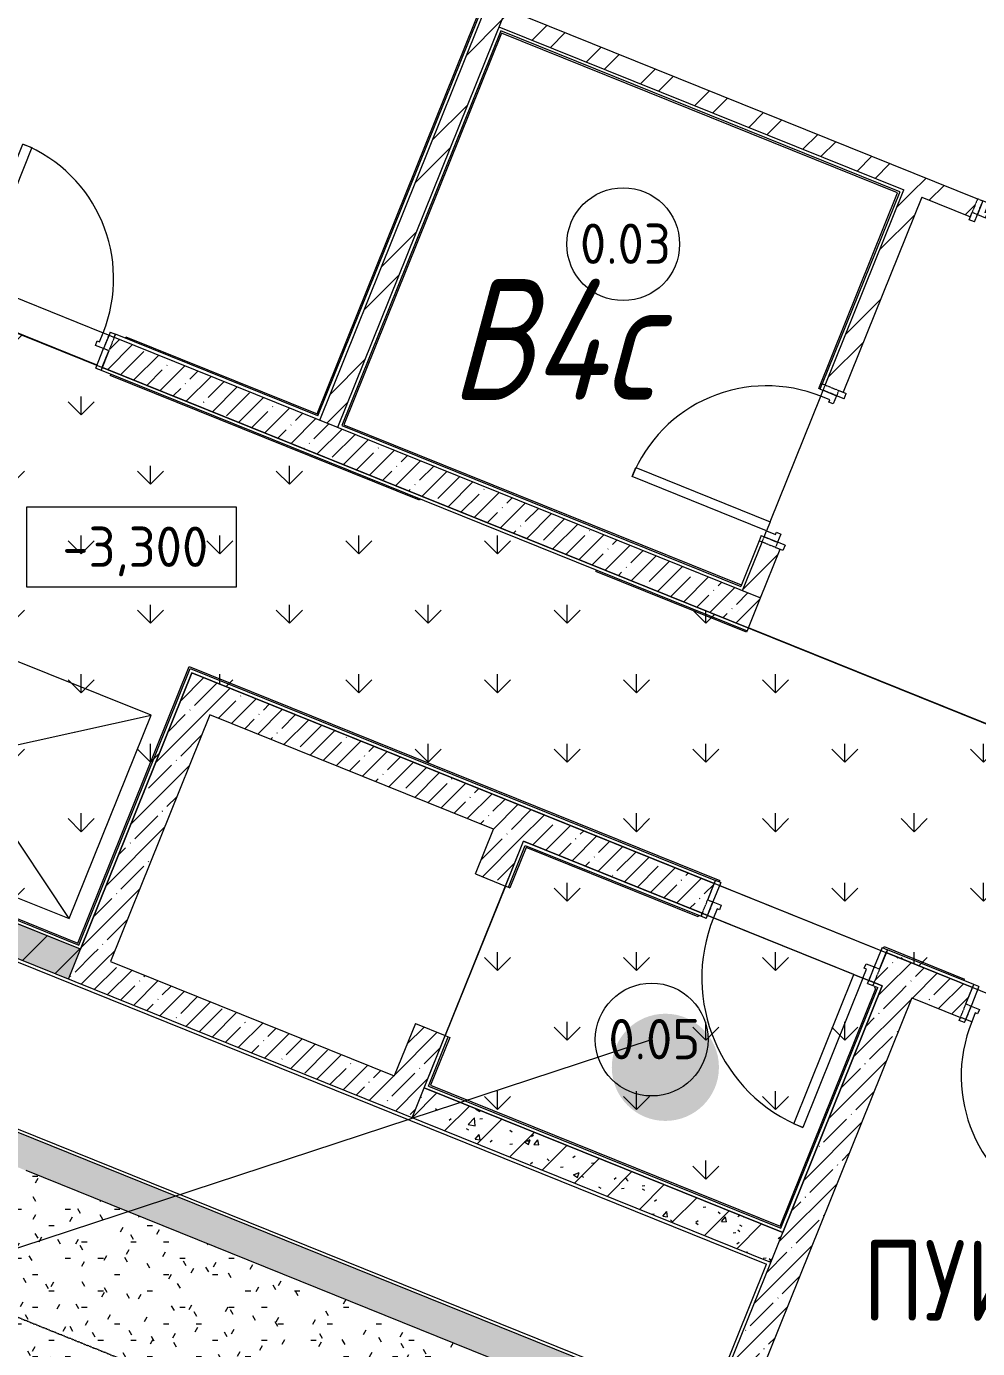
# Model space of a CAD drawing. Header units: millimetres. Extents: x -584918 to 2941280, y 3000189 to 4229862.
# Drawn here: x -414541 to -408636, y 3491043 to 3499246 of the extents above; entities that cross this region are included whole.
import ezdxf

# ---------------------------------------------------------------- set-up
doc = ezdxf.new("R2010")
doc.units = ezdxf.units.MM
doc.linetypes.add('ASVP_Линия разреза', pattern=[20, 0, -10, 0, -10])
doc.linetypes.add('ASVP_Невидимые', pattern=[5, 3, -2])
for name, color, linetype, lineweight in [('Аннотация', 7, 'Continuous', 0), ('Двери', 7, 'Continuous', 0), ('Линии', 7, 'Continuous', 0), ('Марки помещений', 7, 'Continuous', 0), ('Обобщенные модели', 7, 'Continuous', 0), ('Отметки', 7, 'Continuous', 0), ('Перекрытие', 7, 'Continuous', 0), ('Разрезы', 7, 'Continuous', 0), ('Стены внутренние', 7, 'Continuous', 0), ('Стены несущие', 7, 'Continuous', 0), ('Стены отделка', 7, 'Continuous', 0), ('Стены перегородки', 7, 'Continuous', 0), ('Стены штриховка', 7, 'Continuous', 0), ('Узлы', 7, 'Continuous', 0), ('экспертиза ДУ', 1, 'Continuous', 0), ('экспертиза ДУ категории', 1, 'Continuous', 0), ('экспертиза условные обозначения', 1, 'Continuous', 0)]:
    doc.layers.add(name, color=color, linetype=linetype, lineweight=lineweight)
doc.styles.add('GOST Common_2', font='', dxfattribs={"height": 500})
doc.styles.add('GOST Common_5', font='', dxfattribs={"width": 0.9, "height": 500})
doc.styles.add('mytext', font='isocpeur.ttf', dxfattribs={"width": 0.8, "oblique": 14.999978})
doc.styles.get('GOST Common_2').set_extended_font_data('GOST Common')
doc.styles.get('GOST Common_5').set_extended_font_data('GOST Common')
pattern_1 = [(45, (-434112.28, 3473620.18), (-114.04925, 114.04925), []), (45, (-433998.23, 3473620.18), (-114.04925, 114.04925), [201.612, -40.322, 3.353, -36.97])]
pattern_2 = [(45, (-434112.28, 3473620.18), (-235.7317, 235.7317), []), (45, (-433955.12, 3473620.18), (-235.7317, 235.7317), [])]
pattern_3 = [(45, (-434112.28, 3473620.18), (-141.4214, 141.4214), [])]
pattern_4 = [(50, (-434112.28, 3473620.18), (364.368, -31.8783), [38.1, -419.1]), (355, (-434112.28, 3473620.2), (-70.486, 382.1133), [30.48, -335.28]), (100.451, (-434081.9, 3473617.53), (293.885, 350.2334), [32.38, -356.18]), (46.184, (-434112.28, 3473721.8), (542.1585, -84.086), [57.15, -628.65]), (96.636, (-434067.1, 3473714.8), (474.805, 494.8554), [48.57, -534.27]), (351.184, (-434112.3, 3473721.8), (474.81, 494.85), [45.72, -502.92]), (21, (-434061.48, 3473696.38), (303.2285, -204.5305), [38.1, -419.1]), (326, (-434061.48, 3473696.4), (123.604, 368.376), [30.48, -335.28]), (71.451, (-434036.2, 3473679.34), (426.834, 163.8427), [32.38, -356.18]), (37.5, (-434112.28, 3473620.18), (6.17665, 169.11015), [16.764, -314.452, 16.764, -323.596, -336.55]), (37.5, (-434112.28, 3473620.18), (6.17665, 169.11015), [-671.576, 16.764, -319.786]), (7.5, (-434112.28, 3473620.18), (133.6389, 200.3615), [16.764, -177.292, 16.764, -306.832, -128.27]), (7.5, (-434112.28, 3473620.18), (133.6389, 200.3615), [-517.652, 16.764, -111.506]), (327.5, (-434225.56, 3473620.18), (271.1818, -11.45836), [16.764, -110.236, 16.764, -379.476, -525.78]), (327.5, (-434225.56, 3473620.18), (271.1818, -11.45836), [-523.24, 16.764, -509.016]), (317.5, (-434276.36, 3473620.18), (296.2585, 50.8528), [16.764, -148.336, 16.764, -246.38, -373.38]), (317.5, (-434276.36, 3473620.18), (296.2585, 50.8528), [-428.244, 16.764, -356.616])]
pattern_5 = [(90, (-460324.96, 3463644.8), (-431.0523, 431.0523), [114.3, -747.8046]), (45, (-460324.96, 3463644.8), (-431.0523, 431.0523), [114.3, -495.3]), (135, (-460324.96, 3463644.8), (-431.0523, -431.0523), [114.3, -495.3])]

# ---------------------------------------------------------------- blocks, each defined once
blk = doc.blocks.new('ASVP_ДверьПротивопожарнаяСтальная_1 полотно - EI30 1000х2000h_полотно_ Г Пр _925 в свету_-7408148-АР Этаж 00')
at = {"layer": 'Двери', "lineweight": 18}
for p, q in [((-500, 1100), (-440, 1100)), ((-500, 100), (-500, 1100)), ((-440, 1100), (-440, 100)), ((-540, 100), (-500, 100)), ((-540, 10), (-540, 100)), ((-440, 100), (-500, 100)), ((-500, 100), (-500, 40)), ((500, 100), (540, 100)), ((500, 40), (500, 100)), ((540, 100), (540, 10)), ((-485, 10), (-540, 10)), ((-500, 40), (-485, 40)), ((-485, 40), (-485, 10)), ((485, 40), (500, 40)), ((485, 10), (485, 40)), ((540, 10), (485, 10))]:
    blk.add_line(p, q, dxfattribs=at)
at = {"layer": 'Двери', "linetype": 'ASVP_Невидимые', "lineweight": 18}
for p, q in [((-575, 100), (-540, 100)), ((-575, 10), (-575, 100)), ((-540, 100), (-540, 10)), ((540, 100), (575, 100)), ((540, 10), (540, 100)), ((575, 100), (575, 10)), ((-540, 10), (-575, 10)), ((575, 10), (540, 10))]:
    blk.add_line(p, q, dxfattribs=at)
at = {"layer": 'Двери'}
blk.add_arc((-500, 100), 1000, 0, 90, dxfattribs=at)
blk = doc.blocks.new('ASVP_ДверьСтальная_1 полотно - Внутренняя 900х2000h_полотно_ Г Пр _825 в свету_-7461684-АР Этаж 00')
at = {"layer": 'Двери', "lineweight": 18}
for p, q in [((-450, 1000), (-390, 1000)), ((-450, 100), (-450, 1000)), ((-390, 1000), (-390, 100)), ((-490, 100), (-450, 100)), ((-490, 10), (-490, 100)), ((-390, 100), (-450, 100)), ((-450, 100), (-450, 40)), ((450, 100), (490, 100)), ((450, 40), (450, 100)), ((490, 100), (490, 10)), ((-435, 10), (-490, 10)), ((-450, 40), (-435, 40)), ((-435, 40), (-435, 10)), ((435, 40), (450, 40)), ((435, 10), (435, 40)), ((490, 10), (435, 10))]:
    blk.add_line(p, q, dxfattribs=at)
at = {"layer": 'Двери', "linetype": 'ASVP_Невидимые', "lineweight": 18}
for p, q in [((-525, 100), (-490, 100)), ((-525, 10), (-525, 100)), ((-490, 100), (-490, 10)), ((490, 100), (525, 100)), ((490, 10), (490, 100)), ((525, 100), (525, 10)), ((-490, 10), (-525, 10)), ((525, 10), (490, 10))]:
    blk.add_line(p, q, dxfattribs=at)
at = {"layer": 'Двери'}
blk.add_arc((-450, 100), 900, 0, 90, dxfattribs=at)
blk = doc.blocks.new('ASVP_ДверьСтальная_1 полотно - Внутренняя 900х2000h_полотно_ Г Л _825 в свету_-7461746-АР Этаж 00')
at = {"layer": 'Двери', "lineweight": 18}
for p, q in [((450, 960), (390, 960)), ((390, 960), (390, 60)), ((450, 60), (450, 960)), ((-450, 60), (-490, 60)), ((-490, 60), (-490, -30)), ((-450, 0), (-450, 60)), ((-435, 0), (-450, 0)), ((-435, -30), (-435, 0)), ((390, 60), (450, 60)), ((450, 0), (435, 0)), ((435, 0), (435, -30)), ((490, 60), (450, 60)), ((450, 60), (450, 0)), ((490, -30), (490, 60)), ((-490, -30), (-435, -30)), ((435, -30), (490, -30))]:
    blk.add_line(p, q, dxfattribs=at)
at = {"layer": 'Двери', "linetype": 'ASVP_Невидимые', "lineweight": 18}
for p, q in [((-490, 60), (-525, 60)), ((-525, 60), (-525, -30)), ((-490, -30), (-490, 60)), ((525, 60), (490, 60)), ((490, 60), (490, -30)), ((525, -30), (525, 60)), ((-525, -30), (-490, -30)), ((490, -30), (525, -30))]:
    blk.add_line(p, q, dxfattribs=at)
at = {"layer": 'Двери'}
blk.add_arc((450, 60), 900, 90, 180, dxfattribs=at)
blk = doc.blocks.new('ASVP_ДверьСтальная_1 полотно - Внутренняя 900х2000h_полотно_ Г Пр _825 в свету_-7461738-АР Этаж 00')
at = {"layer": 'Двери', "lineweight": 18}
for p, q in [((-450, 960), (-390, 960)), ((-450, 60), (-450, 960)), ((-390, 960), (-390, 60)), ((-490, 60), (-450, 60)), ((-490, -30), (-490, 60)), ((-390, 60), (-450, 60)), ((-450, 60), (-450, 0)), ((-450, 0), (-435, 0)), ((-435, 0), (-435, -30)), ((435, 0), (450, 0)), ((435, -30), (435, 0)), ((450, 60), (490, 60)), ((450, 0), (450, 60)), ((490, 60), (490, -30)), ((-435, -30), (-490, -30)), ((490, -30), (435, -30))]:
    blk.add_line(p, q, dxfattribs=at)
at = {"layer": 'Двери', "linetype": 'ASVP_Невидимые', "lineweight": 18}
for p, q in [((-525, 60), (-490, 60)), ((-525, -30), (-525, 60)), ((-490, 60), (-490, -30)), ((490, 60), (525, 60)), ((490, -30), (490, 60)), ((525, 60), (525, -30)), ((-490, -30), (-525, -30)), ((525, -30), (490, -30))]:
    blk.add_line(p, q, dxfattribs=at)
at = {"layer": 'Двери'}
blk.add_arc((-450, 60), 900, 0, 90, dxfattribs=at)
blk = doc.blocks.new('ASVP_ОТКОС_Оштукатуривание дверного откоса - Оштукатуривание дверного откоса-5867985-АР Этаж 00')
at = {"layer": 'Обобщенные модели'}
for p, q in [((-575, 0), (-575, 130)), ((-540, 0), (-540, 130)), ((540, 0), (540, 130)), ((575, 130), (575, 0)), ((-540, 0), (-575, 0)), ((540, 0), (575, 0))]:
    blk.add_line(p, q, dxfattribs=at)
blk = doc.blocks.new('ASVP_ОТКОС_Оштукатуривание дверного откоса - Оштукатуривание дверного откоса-6302083-АР Этаж 00')
at = {"layer": 'Обобщенные модели'}
for p, q in [((-575, 0), (-575, 20)), ((-540, 0), (-575, 0)), ((-540, 0), (-540, 20)), ((540, 0), (540, 20)), ((540, 0), (575, 0)), ((575, 20), (575, 0))]:
    blk.add_line(p, q, dxfattribs=at)
blk = doc.blocks.new('ASVP_ОТКОС_Оштукатуривание дверного откоса - Оштукатуривание дверного откоса-V10-АР Этаж 00')
at = {"layer": 'Обобщенные модели'}
for p, q in [((-525, 0), (-525, 130)), ((-490, 0), (-490, 130)), ((490, 0), (490, 130)), ((525, 130), (525, 0)), ((-490, 0), (-525, 0)), ((490, 0), (525, 0))]:
    blk.add_line(p, q, dxfattribs=at)
blk = doc.blocks.new('ASVP_ОТКОС_Оштукатуривание дверного откоса - Оштукатуривание дверного откоса-V11-АР Этаж 00')
at = {"layer": 'Обобщенные модели'}
for p, q in [((-525, 0), (-525, 20)), ((-490, 0), (-525, 0)), ((-490, 0), (-490, 20)), ((490, 0), (490, 20)), ((490, 0), (525, 0)), ((525, 20), (525, 0))]:
    blk.add_line(p, q, dxfattribs=at)
blk = doc.blocks.new('ASVP_ОТКОС_Оштукатуривание дверного откоса - Оштукатуривание дверного откоса-7461743-АР Этаж 00')
at = {"layer": 'Обобщенные модели'}
for p, q in [((-525, 0), (-525, 50)), ((-490, 0), (-525, 0)), ((-490, 0), (-490, 50)), ((490, 0), (490, 50)), ((490, 0), (525, 0)), ((525, 50), (525, 0))]:
    blk.add_line(p, q, dxfattribs=at)
blk = doc.blocks.new('ASVP_Марка_Помещение_ОдноЗначение - Номер-684784-АР Этаж 00')
at = {"layer": 'Марки помещений'}
blk.add_circle((0, 0), 3.5, dxfattribs=at)
blk = doc.blocks.new('Высотные отметки - Рамка-5093-АР Этаж 00')
at = {"layer": 'Аннотация'}
for p, q in [((-6.5, 0), (-6.5, 5)), ((-6.5, 5), (6.5, 5)), ((6.5, 5), (6.5, 0)), ((6.5, 0), (-6.5, 0))]:
    blk.add_line(p, q, dxfattribs=at)

msp = doc.modelspace()

# ---------------------------------------------------------------- hatches: boundary and pattern name
at = {"layer": 'Стены внутренние'}
h = msp.add_hatch(dxfattribs=at)
h.set_pattern_fill('FP_6', color=256, style=0, pattern_type=2)
h.set_pattern_definition(pattern_2)
h.paths.add_polyline_path([(-412608.988, 3496758.309), (-410590.596, 3501766.911), (-410701.898, 3501811.764), (-412720.29, 3496803.162), (-412717.558, 3496802.061)])
h = msp.add_hatch(dxfattribs=at)
h.set_pattern_fill('FP_6', color=256, style=0, pattern_type=2)
h.set_pattern_definition(pattern_2)
h.paths.add_polyline_path([(-407498.359, 3497588.231), (-407453.506, 3497699.533), (-407662.197, 3497783.633), (-407707.051, 3497672.33), (-407662.197, 3497654.255)])
h.paths.add_polyline_path([(-408680.945, 3498064.795), (-408636.092, 3498176.098), (-411562.414, 3499355.362), (-411607.268, 3499244.059), (-408876.178, 3498143.471)])
h = msp.add_hatch(dxfattribs=at)
h.set_pattern_fill('FP_6', color=256, style=0, pattern_type=2)
h.set_pattern_definition(pattern_2)
h.paths.add_polyline_path([(-409984.109, 3495700.522), (-409862.632, 3496001.966), (-409973.934, 3496046.819), (-410095.412, 3495745.375)])
h.paths.add_polyline_path([(-409470.167, 3496975.86), (-408982.389, 3498186.273), (-409093.691, 3498231.126), (-409581.469, 3497020.714), (-409497.993, 3496987.074)])
h = msp.add_hatch(dxfattribs=at)
h.set_pattern_fill('FP_8', color=256, style=0, pattern_type=2)
h.set_pattern_definition(pattern_1)
h.paths.add_polyline_path([(-410058.865, 3495515.018), (-409984.109, 3495700.522), (-413995.629, 3497317.104), (-414070.384, 3497131.601), (-410796.868, 3495812.422)])
h.paths.add_polyline_path([(-415044.279, 3497524.066), (-414969.524, 3497709.569), (-414992.712, 3497718.914), (-415067.467, 3497533.41)])
h = msp.add_hatch(dxfattribs=at)
h.set_pattern_fill('FP_8', color=256, style=0, pattern_type=2)
h.set_pattern_definition(pattern_1)
h.paths.add_polyline_path([(-406529.032, 3488917.452), (-406454.277, 3489102.955), (-406936.587, 3489297.319), (-407011.342, 3489111.815), (-406640.335, 3488962.305)])
h.paths.add_polyline_path([(-408402.621, 3489672.48), (-408327.865, 3489857.984), (-422489, 3495564.709), (-422563.755, 3495379.206), (-408421.171, 3489679.955)])
h.paths.add_polyline_path([(-423537.65, 3495771.671), (-423462.895, 3495957.174), (-426804.042, 3497303.607), (-426878.797, 3497118.103), (-423539.729, 3495772.509)])
h = msp.add_hatch(dxfattribs=at)
h.set_pattern_fill('FP_4', color=256, style=0, pattern_type=2)
h.set_pattern_definition(pattern_3)
h.paths.add_polyline_path([(-414279.768, 3493334.657), (-414205.013, 3493520.16), (-420819.99, 3496185.898), (-420894.746, 3496000.394), (-414638.248, 3493479.119)])
h.paths.add_polyline_path([(-421868.64, 3496392.859), (-421793.885, 3496578.363), (-421903.419, 3496622.503), (-421978.175, 3496437)])
h = msp.add_hatch(dxfattribs=at)
h.set_pattern_fill('FP_5', color=256, style=0, pattern_type=2)
h.set_pattern_definition(pattern_4)
h.paths.add_polyline_path([(-414279.768, 3493334.657), (-414205.013, 3493520.16), (-420819.99, 3496185.898), (-420894.746, 3496000.394), (-414638.248, 3493479.119)])
h.paths.add_polyline_path([(-421868.64, 3496392.859), (-421793.885, 3496578.363), (-421903.419, 3496622.503), (-421978.175, 3496437)])
h = msp.add_hatch(dxfattribs=at)
h.set_pattern_fill('FP_8', color=256, style=0, pattern_type=2)
h.set_pattern_definition(pattern_1)
h.paths.add_polyline_path([(-414019.509, 3493445.405), (-413328.023, 3495161.315), (-413513.527, 3495236.07), (-414205.013, 3493520.16), (-414107.31, 3493480.788)])
h = msp.add_hatch(dxfattribs=at)
h.set_pattern_fill('FP_8', color=256, style=0, pattern_type=2)
h.set_pattern_definition(pattern_1)
h.paths.add_polyline_path([(-409043.439, 3493219.063), (-408968.684, 3493404.567), (-409203.765, 3493499.301), (-409278.52, 3493313.797), (-409228.943, 3493293.818)])
h.paths.add_polyline_path([(-410345.167, 3493743.64), (-410270.412, 3493929.143), (-413328.023, 3495161.315), (-413402.778, 3494975.811), (-410796.868, 3493925.668)])
h = msp.add_hatch(dxfattribs=at)
h.set_pattern_fill('FP_8', color=256, style=0, pattern_type=2)
h.set_pattern_definition(pattern_1)
h.paths.add_polyline_path([(-412071.719, 3492660.475), (-411940.897, 3492985.107), (-412126.401, 3493059.862), (-412257.223, 3492735.23)])
h.paths.add_polyline_path([(-411567.121, 3493912.625), (-411454.988, 3494190.881), (-411640.492, 3494265.636), (-411752.625, 3493987.381)])
h = msp.add_hatch(dxfattribs=at)
h.set_pattern_fill('FP_8', color=256, style=0, pattern_type=2)
h.set_pattern_definition(pattern_1)
h.paths.add_polyline_path([(-412146.474, 3492474.971), (-412071.719, 3492660.475), (-414205.013, 3493520.16), (-414279.768, 3493334.657)])
h = msp.add_hatch(dxfattribs=at)
h.set_pattern_fill('FP_8', color=256, style=0, pattern_type=2)
h.set_pattern_definition(pattern_1)
h.paths.add_polyline_path([(-407281.153, 3492508.888), (-407206.398, 3492694.392), (-407693.345, 3492890.624), (-407768.101, 3492705.12), (-407466.657, 3492583.643)])
h.paths.add_polyline_path([(-408741.996, 3493097.586), (-408667.24, 3493283.089), (-408968.684, 3493404.567), (-409043.439, 3493219.063), (-408876.178, 3493151.659)])
h = msp.add_hatch(dxfattribs=at)
h.set_pattern_fill('FP_8', color=256, style=0, pattern_type=2)
h.set_pattern_definition(pattern_1)
h.paths.add_polyline_path([(-410108.702, 3490575.634), (-409043.439, 3493219.063), (-409228.943, 3493293.818), (-410294.205, 3490650.389), (-410143.362, 3490589.602)])
h = msp.add_hatch(dxfattribs=at)
h.set_pattern_fill('FP_4', color=256, style=0, pattern_type=2)
h.set_pattern_definition(pattern_3)
h.paths.add_polyline_path([(-409920.429, 3491577.908), (-409845.674, 3491763.412), (-412071.719, 3492660.475), (-412146.474, 3492474.971), (-410796.868, 3491931.1)])
h = msp.add_hatch(dxfattribs=at)
h.set_pattern_fill('FP_5', color=256, style=0, pattern_type=2)
h.set_pattern_definition(pattern_4)
h.paths.add_polyline_path([(-409920.429, 3491577.908), (-409845.674, 3491763.412), (-412071.719, 3492660.475), (-412146.474, 3492474.971), (-410796.868, 3491931.1)])
at = {"layer": 'Узлы'}
h = msp.add_hatch(dxfattribs=at)
h.set_pattern_fill('FP_9', color=256, style=0, pattern_type=2)
h.set_pattern_definition([(0, (-434112.28, 3473620.18), (406.4, 101.6), [33.528, -271.272, 33.528, -271.272, -1625.6]), (0, (-434112.28, 3473620.18), (406.4, 101.6), [-609.6, 33.528, -576.072, 33.528, -271.272, -711.2]), (0, (-434112.28, 3473620.18), (406.4, 101.6), [-1524, 33.528, -169.672, 33.528, -474.472]), (120, (-433959.88, 3473670.98), (-291.18818, 301.15272), [33.528, -271.272, 33.528, -271.272, -1625.6]), (120, (-433959.88, 3473670.98), (-291.18818, 301.15272), [-609.6, 33.528, -576.072, 33.528, -271.272, -711.2]), (120, (-433959.88, 3473670.98), (-291.18818, 301.15272), [-1524, 33.528, -169.672, 33.528, -474.472]), (240, (-433909.08, 3473874.18), (-115.21182, -402.75272), [33.528, -271.272, 33.528, -271.272, -1625.6]), (240, (-433909.08, 3473874.18), (-115.21182, -402.75272), [-609.6, 33.528, -576.072, 33.528, -271.272, -711.2]), (240, (-433909.08, 3473874.18), (-115.21182, -402.75272), [-1524, 33.528, -169.672, 33.528, -474.472])])
h.paths.add_polyline_path([(-412043.875, 3487474.157), (-412083.341, 3488227.226), (-412251.741, 3488349.576), (-411942.742, 3488365.77), (-412096.455, 3488477.449), (-412138.539, 3489280.464), (-413741.454, 3489926.414), (-413696.601, 3490037.717), (-409145.466, 3488203.677), (-408532.473, 3489724.808), (-414542.796, 3492146.879), (-415813.635, 3488993.314), (-412600.367, 3487698.416)])
at = {"layer": 'экспертиза ДУ', "lineweight": 0}
h = msp.add_hatch(color=5, dxfattribs=at)
edge = h.paths.add_edge_path()
edge.add_arc((-410574.272, 3492787.893), 332.544, 0, 360)
at = {"layer": 'экспертиза условные обозначения'}
h = msp.add_hatch(dxfattribs=at)
h.set_pattern_fill('GRASS', color=3, scale=24)
h.set_pattern_definition(pattern_5)
h.paths.add_polyline_path([(-405235.767, 3493571.382), (-406996.253, 3489202.768), (-408387.531, 3489763.432), (-407206.398, 3492694.392), (-413513.527, 3495236.07), (-414205.013, 3493520.16), (-416338.306, 3494379.846), (-415646.82, 3496095.756), (-415832.324, 3496170.511), (-416523.81, 3494454.601), (-420812.707, 3496182.963), (-421903.419, 3496622.503), (-421339.017, 3498023.057), (-422455.778, 3498462.313), (-422306.267, 3498833.321), (-422408.294, 3498874.436), (-421847.63, 3500265.715)])
h = msp.add_hatch(dxfattribs=at)
h.set_pattern_fill('GRASS', color=4, scale=24)
h.set_pattern_definition(pattern_5)
h.paths.add_polyline_path([(-411454.988, 3494190.881), (-409228.943, 3493293.818), (-409845.674, 3491763.412), (-412071.719, 3492660.475)])

# ---------------------------------------------------------------- linework, layer by layer
at = {"layer": 'Линии'}
for p, q in [((-413767.387, 3494971.803), (-415608.512, 3495713.749)), ((-414275.723, 3493710.377), (-415608.512, 3495713.749)), ((-416116.848, 3494452.323), (-413767.387, 3494971.803)), ((-414275.723, 3493710.377), (-413767.387, 3494971.803)), ((-416116.848, 3494452.323), (-414275.723, 3493710.377)), ((-408532.473, 3489724.808), (-414542.796, 3492146.879))]:
    msp.add_line(p, q, dxfattribs=at)
at = {"layer": 'Перекрытие'}
for p, q in [((-414844.309, 3497659.11), (-414065.193, 3497345.138)), ((-414102.847, 3497144.683), (-415011.816, 3497510.983)), ((-409923.475, 3496172.034), (-409609.503, 3496951.15)), ((-408574.835, 3494916.976), (-410058.865, 3495515.018)), ((-411567.121, 3493912.625), (-411940.897, 3492985.107)), ((-410237.949, 3493916.061), (-409236.228, 3493512.383)), ((-409403.735, 3493364.257), (-410275.603, 3493715.606))]:
    msp.add_line(p, q, dxfattribs=at)
at = {"layer": 'Разрезы', "linetype": 'ASVP_Линия разреза'}
msp.add_line((-464163.063, 3511212.981), (-396351.646, 3483885.992), dxfattribs=at)
at = {"layer": 'Стены внутренние'}
for p, q in [((-412736.903, 3496842.201), (-410778.315, 3501702.4)), ((-411590.655, 3499205.021), (-412569.949, 3496774.921)), ((-409132.73, 3498214.513), (-411590.655, 3499205.021)), ((-409622.377, 3496999.464), (-409132.73, 3498214.513)), ((-413927.864, 3497311.359), (-413924.127, 3497320.634)), ((-413924.127, 3497320.634), (-412736.903, 3496842.201)), ((-414017.571, 3497088.755), (-414021.309, 3497079.48)), ((-412101.344, 3496305.763), (-414021.309, 3497079.48)), ((-409613.102, 3496995.726), (-409622.377, 3496999.464)), ((-412569.949, 3496774.921), (-410102.749, 3495780.676)), ((-412097.607, 3496315.038), (-412101.344, 3496305.763)), ((-411003.134, 3495873.982), (-411006.872, 3495864.707)), ((-410070.078, 3495487.193), (-411006.872, 3495864.707)), ((-410066.34, 3495496.468), (-410070.078, 3495487.193)), ((-414221.625, 3493559.199), (-413530.139, 3495275.109)), ((-413530.139, 3495275.109), (-410236.01, 3493947.625)), ((-416299.267, 3494396.458), (-414221.625, 3493559.199)), ((-411438.376, 3494151.842), (-411539.296, 3493901.412)), ((-410370.293, 3493721.421), (-411438.376, 3494151.842)), ((-410239.748, 3493938.349), (-410236.01, 3493947.625)), ((-411548.571, 3493905.15), (-411539.296, 3493901.412)), ((-410366.555, 3493730.696), (-410370.293, 3493721.421)), ((-409219.477, 3493527.196), (-409215.74, 3493536.471)), ((-409215.74, 3493536.471), (-408716.316, 3493335.21)), ((-409862.286, 3491802.451), (-409267.982, 3493277.206)), ((-409272.083, 3493289.64), (-409275.821, 3493280.365)), ((-409267.982, 3493277.206), (-409275.821, 3493280.365)), ((-408720.054, 3493325.935), (-408716.316, 3493335.21)), ((-411913.072, 3492973.893), (-412032.68, 3492677.087)), ((-411922.347, 3492977.631), (-411913.072, 3492973.893)), ((-412032.68, 3492677.087), (-409862.286, 3491802.451))]:
    msp.add_line(p, q, dxfattribs=at)
at = {"layer": 'Стены несущие'}
for p, q in [((-413995.629, 3497317.104), (-409984.109, 3495700.522)), ((-414070.384, 3497131.601), (-414029.269, 3497233.628)), ((-414070.384, 3497131.601), (-410058.865, 3495515.018)), ((-409920.429, 3491577.908), (-420894.746, 3496000.394)), ((-410058.865, 3495515.018), (-409984.109, 3495700.522)), ((-410294.205, 3490650.389), (-422351.951, 3495509.481)), ((-414205.013, 3493520.16), (-413513.527, 3495236.07)), ((-413513.527, 3495236.07), (-410270.412, 3493929.143)), ((-413402.778, 3494975.811), (-414019.509, 3493445.405)), ((-411640.492, 3494265.636), (-413402.778, 3494975.811)), ((-414205.013, 3493520.16), (-416338.306, 3494379.846)), ((-411752.625, 3493987.381), (-411640.492, 3494265.636)), ((-411567.121, 3493912.625), (-411454.988, 3494190.881)), ((-410345.167, 3493743.64), (-411454.988, 3494190.881)), ((-411752.625, 3493987.381), (-411567.121, 3493912.625)), ((-410311.527, 3493827.116), (-410270.412, 3493929.143)), ((-414019.509, 3493445.405), (-412257.223, 3492735.23)), ((-409244.88, 3493397.274), (-409203.765, 3493499.301)), ((-408667.24, 3493283.089), (-409203.765, 3493499.301)), ((-409845.674, 3491763.412), (-409228.943, 3493293.818)), ((-409228.943, 3493293.818), (-409278.52, 3493313.797)), ((-408708.356, 3493181.062), (-408667.24, 3493283.089)), ((-409043.439, 3493219.063), (-410108.702, 3490575.634)), ((-409043.439, 3493219.063), (-408741.996, 3493097.586)), ((-412126.401, 3493059.862), (-412257.223, 3492735.23)), ((-412126.401, 3493059.862), (-411940.897, 3492985.107)), ((-412071.719, 3492660.475), (-411940.897, 3492985.107)), ((-412071.719, 3492660.475), (-409845.674, 3491763.412)), ((-410294.205, 3490650.389), (-409920.429, 3491577.908))]:
    msp.add_line(p, q, dxfattribs=at)
at = {"layer": 'Стены отделка'}
for p, q in [((-412731.365, 3496829.188), (-410765.302, 3501707.937)), ((-411596.193, 3499218.034), (-412582.962, 3496769.384)), ((-409119.717, 3498220.051), (-411596.193, 3499218.034)), ((-409119.717, 3498220.051), (-409600.02, 3497028.189)), ((-413995.629, 3497317.104), (-413988.153, 3497335.655)), ((-412731.365, 3496829.188), (-413988.153, 3497335.655)), ((-414070.384, 3497131.601), (-414077.859, 3497113.05)), ((-414077.859, 3497113.05), (-410066.34, 3495496.468)), ((-409581.469, 3497020.714), (-409600.02, 3497028.189)), ((-412582.962, 3496769.384), (-410106.487, 3495771.401)), ((-420902.221, 3495981.843), (-409946.455, 3491566.833)), ((-409992.485, 3496054.294), (-410106.487, 3495771.401)), ((-409973.934, 3496046.819), (-409992.485, 3496054.294)), ((-422325.925, 3495520.556), (-410305.28, 3490676.415)), ((-410058.865, 3495515.018), (-410066.34, 3495496.468)), ((-414216.087, 3493546.186), (-413524.601, 3495262.096)), ((-413524.601, 3495262.096), (-410262.936, 3493947.694)), ((-416312.28, 3494390.921), (-414216.087, 3493546.186)), ((-411548.571, 3493905.15), (-411443.913, 3494164.855)), ((-411443.913, 3494164.855), (-410352.642, 3493725.089)), ((-410270.412, 3493929.143), (-410262.936, 3493947.694)), ((-411567.121, 3493912.625), (-411548.571, 3493905.15)), ((-410345.167, 3493743.64), (-410352.642, 3493725.089)), ((-409203.765, 3493499.301), (-409196.289, 3493517.851)), ((-408659.765, 3493301.64), (-409196.289, 3493517.851)), ((-409856.749, 3491789.438), (-409254.969, 3493282.743)), ((-409278.52, 3493313.797), (-409285.996, 3493295.247)), ((-409285.996, 3493295.247), (-409254.969, 3493282.743)), ((-408667.24, 3493283.089), (-408659.765, 3493301.64)), ((-412045.693, 3492671.55), (-411922.347, 3492977.631)), ((-411940.897, 3492985.107), (-411922.347, 3492977.631)), ((-412045.693, 3492671.55), (-409856.749, 3491789.438)), ((-410305.28, 3490676.415), (-409946.455, 3491566.833))]:
    msp.add_line(p, q, dxfattribs=at)
at = {"layer": 'Стены перегородки'}
for p, q in [((-412720.29, 3496803.162), (-410701.898, 3501811.764)), ((-410590.596, 3501766.911), (-412608.988, 3496758.309)), ((-411562.414, 3499355.362), (-408636.092, 3498176.098)), ((-411607.268, 3499244.059), (-409093.691, 3498231.126)), ((-409581.469, 3497020.714), (-409093.691, 3498231.126)), ((-408982.389, 3498186.273), (-409470.167, 3496975.86)), ((-408982.389, 3498186.273), (-408680.945, 3498064.795)), ((-408680.945, 3498064.795), (-408669.732, 3498092.621)), ((-409497.993, 3496987.074), (-409470.167, 3496975.86)), ((-410095.412, 3495745.375), (-409973.934, 3496046.819)), ((-409984.109, 3495700.522), (-409862.632, 3496001.966)), ((-409890.458, 3496013.179), (-409862.632, 3496001.966))]:
    msp.add_line(p, q, dxfattribs=at)
at = {"layer": 'Стены штриховка'}
for p, q in [((-414279.768, 3493334.657), (-414205.013, 3493520.16)), ((-412146.474, 3492474.971), (-412071.719, 3492660.475)), ((-409920.429, 3491577.908), (-409845.674, 3491763.412))]:
    msp.add_line(p, q, dxfattribs=at)
at = {"layer": 'экспертиза ДУ'}
msp.add_lwpolyline([(-493580.006, 3465722.029), (-410659.543, 3492960.041)], dxfattribs=at)
at = {"layer": 'экспертиза условные обозначения', "color": 3}
msp.add_lwpolyline([(-405235.767, 3493571.382), (-405235.767, 3493571.382), (-406996.253, 3489202.768), (-408387.531, 3489763.432), (-407206.398, 3492694.392), (-413513.527, 3495236.07), (-414205.013, 3493520.16), (-416338.306, 3494379.846), (-415646.82, 3496095.756), (-415832.324, 3496170.511), (-416523.81, 3494454.601), (-420812.707, 3496182.963), (-421903.419, 3496622.503), (-421339.017, 3498023.057), (-422455.778, 3498462.313), (-422306.267, 3498833.321), (-422408.294, 3498874.436), (-421847.63, 3500265.715), (-405235.767, 3493571.382)], dxfattribs=at)
at = {"layer": 'экспертиза условные обозначения', "color": 4}
msp.add_lwpolyline([(-411454.988, 3494190.881), (-409228.943, 3493293.818), (-409845.674, 3491763.412), (-412071.719, 3492660.475), (-411454.988, 3494190.881)], dxfattribs=at)

# ---------------------------------------------------------------- block references
at = {"layer": 'Двери'}
for name, p, rotation in [('ASVP_ДверьСтальная_1 полотно - Внутренняя 900х2000h_полотно_ Г Л _825 в свету_-7461746-АР Этаж 00', (-408171.571, 3497924.214), 338.0513009164575), ('ASVP_ДверьСтальная_1 полотно - Внутренняя 900х2000h_полотно_ Г Пр _825 в свету_-7461684-АР Этаж 00', (-414519.954, 3497420.585), 338.0513009164577), ('ASVP_ДверьСтальная_1 полотно - Внутренняя 900х2000h_полотно_ Г Пр _825 в свету_-7461738-АР Этаж 00', (-409722.051, 3496511.34), 68.05130091645749), ('ASVP_ДверьПротивопожарнаяСтальная_1 полотно - EI30 1000х2000h_полотно_ Г Пр _925 в свету_-7408148-АР Этаж 00', (-409774.466, 3493621.47), 158.0513009164568), ('ASVP_ДверьСтальная_1 полотно - Внутренняя 900х2000h_полотно_ Г Пр _825 в свету_-7461684-АР Этаж 00', (-408217.671, 3492994.105), 158.0513009164566)]:
    msp.add_blockref(name, p, dxfattribs=dict(at, rotation=rotation))
at = {"layer": 'Марки помещений', "xscale": 99.99999999999993, "yscale": 99.99999999999993, "zscale": 99.99999999999993}
for p in [(-410836.151, 3497894.969), (-410659.543, 3492960.041)]:
    msp.add_blockref('ASVP_Марка_Помещение_ОдноЗначение - Номер-684784-АР Этаж 00', p, dxfattribs=at)
at = {"layer": 'Обобщенные модели'}
for name, p, rotation in [('ASVP_ОТКОС_Оштукатуривание дверного откоса - Оштукатуривание дверного откоса-7461743-АР Этаж 00', (-408201.474, 3497850.012), 338.0513009164575), ('ASVP_ОТКОС_Оштукатуривание дверного откоса - Оштукатуривание дверного откоса-V11-АР Этаж 00', (-414475.101, 3497531.887), 158.0513009164575), ('ASVP_ОТКОС_Оштукатуривание дверного откоса - Оштукатуривание дверного откоса-V10-АР Этаж 00', (-414564.807, 3497309.283), 338.0513009164577), ('ASVP_ОТКОС_Оштукатуривание дверного откоса - Оштукатуривание дверного откоса-V11-АР Этаж 00', (-409796.252, 3496541.242), 248.0513009164573), ('ASVP_ОТКОС_Оштукатуривание дверного откоса - Оштукатуривание дверного откоса-7461743-АР Этаж 00', (-409647.849, 3496481.438), 68.05130091645749), ('ASVP_ОТКОС_Оштукатуривание дверного откоса - Оштукатуривание дверного откоса-5867985-АР Этаж 00', (-409729.613, 3493732.772), 158.0513009164568), ('ASVP_ОТКОС_Оштукатуривание дверного откоса - Оштукатуривание дверного откоса-6302083-АР Этаж 00', (-409819.319, 3493510.168), 338.0513009164566), ('ASVP_ОТКОС_Оштукатуривание дверного откоса - Оштукатуривание дверного откоса-V10-АР Этаж 00', (-408172.817, 3493105.407), 158.0513009164566), ('ASVP_ОТКОС_Оштукатуривание дверного откоса - Оштукатуривание дверного откоса-V11-АР Этаж 00', (-408262.524, 3492882.803), 338.0513009164564)]:
    msp.add_blockref(name, p, dxfattribs=dict(at, rotation=rotation))
at = {"layer": 'Отметки', "xscale": 99.99999999999993, "yscale": 99.99999999999993, "zscale": 99.99999999999993}
msp.add_blockref('Высотные отметки - Рамка-5093-АР Этаж 00', (-413889.231, 3495765.95), dxfattribs=at)

# ---------------------------------------------------------------- texts
at = {"layer": 'Аннотация', "insert": (-409348.45, 3491715.169), "char_height": 500, "width": 1320.37931, "attachment_point": 1, "style": 'GOST Common_5'}
msp.add_mtext('ПУИ', dxfattribs=at)
at = {"layer": 'Марки помещений', "char_height": 250, "width": 663.79725, "attachment_point": 1, "style": 'GOST Common_2'}
for s, insert in [('0.03', (-411104.808, 3498022.695)), ('0.05', (-410928.201, 3493087.766))]:
    msp.add_mtext(s, dxfattribs=dict(at, insert=insert))
at = {"layer": 'Отметки', "insert": (-414317.907, 3496142.657), "char_height": 250, "width": 1028.82257, "attachment_point": 1, "line_spacing_factor": 1.022761, "style": 'GOST Common_2'}
msp.add_mtext('-3,300', dxfattribs=at)
at = {"layer": 'экспертиза ДУ категории', "lineweight": 50, "insert": (-411912.159, 3497678.855), "char_height": 750, "attachment_point": 1, "style": 'mytext'}
msp.add_mtext_dynamic_manual_height_columns('В4{\\Q15;с}', width=2459.42723, gutter_width=17359.771, heights=[0], dxfattribs=at)

doc.saveas('drawing.dxf')
